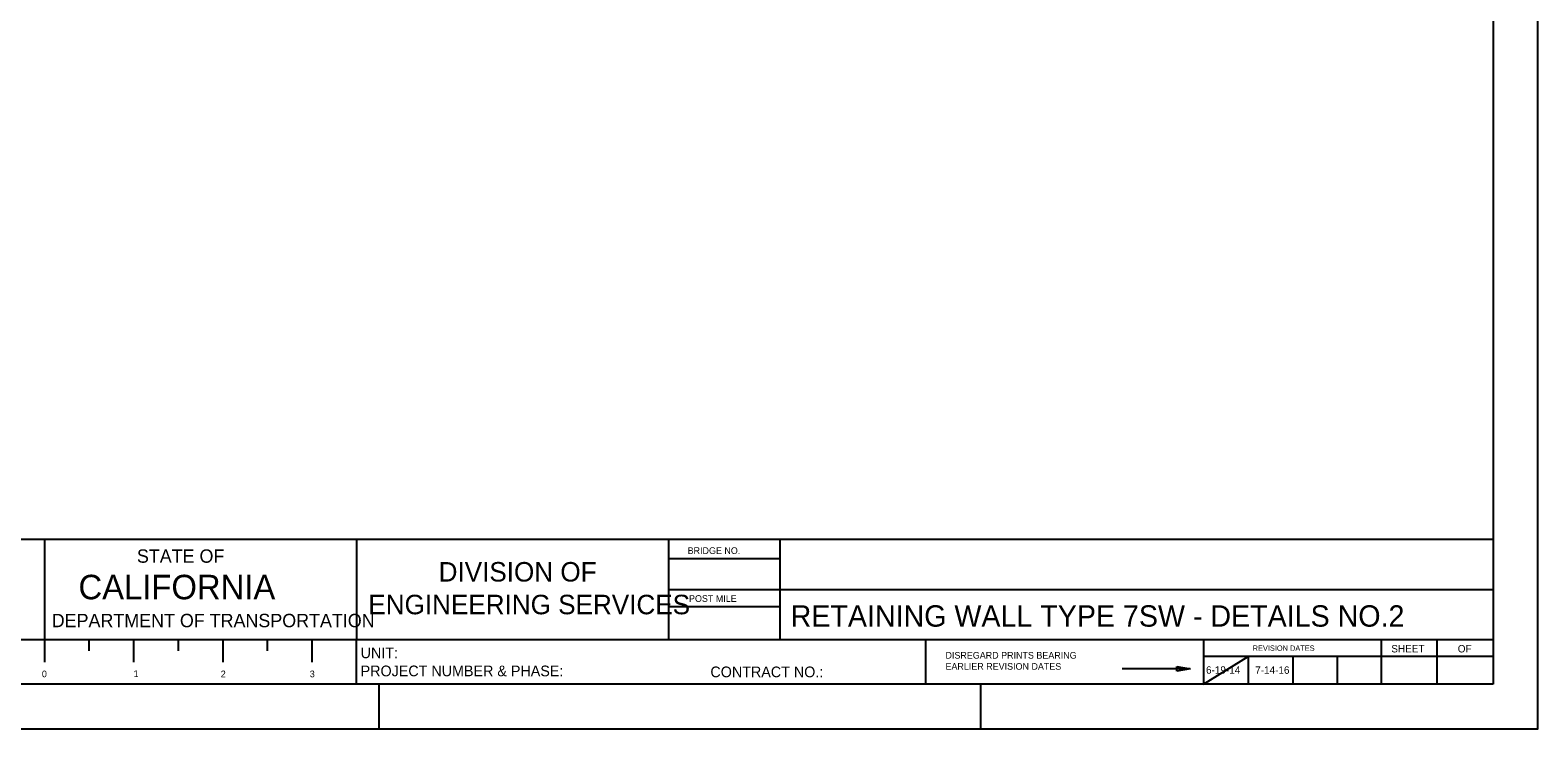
# Model space of a CAD drawing. Extents: x 0 to 2.83, y 0 to 1.83.
# Drawn here: x 1.424 to 2.833, y 0 to 0.654 of the extents above; entities that cross this region are included whole.
import ezdxf

# ---------------------------------------------------------------- set-up
doc = ezdxf.new("R2010")
doc.units = 0
doc.layers.add('10 Sheet Format', color=7, linetype='Continuous')
doc.layers.add('210 Border', color=7, linetype='Continuous')

msp = doc.modelspace()

# ---------------------------------------------------------------- linework, layer by layer
at = {"layer": '10 Sheet Format'}
msp.add_lwpolyline([(0, 0), (2.8333, 0), (2.8333, 1.8333), (0, 1.8333)], close=True, dxfattribs=at)
at = {"layer": '210 Border'}
for p, q in [((2.7917, 1.7917), (2.7917, 0.0417)), ((2.7917, 0.1771), (0.0833, 0.1771)), ((1.4375, 0.1771), (1.4375, 0.0833)), ((1.7292, 0.1771), (1.7292, 0.0833)), ((2.0208, 0.1771), (2.0208, 0.0833)), ((2.125, 0.1771), (2.125, 0.0833)), ((2.0208, 0.1593), (2.125, 0.1593)), ((2.0208, 0.1593), (2.125, 0.1593)), ((2.7917, 0.1302), (2.0208, 0.1302)), ((2.0208, 0.1146), (2.125, 0.1146)), ((2.0208, 0.1146), (2.125, 0.1146)), ((2.7917, 0.0833), (0.0833, 0.0833)), ((1.4375, 0.0833), (1.4375, 0.0625)), ((1.4792, 0.0833), (1.4792, 0.0729)), ((1.5208, 0.0833), (1.5208, 0.0625)), ((1.5625, 0.0833), (1.5625, 0.0729)), ((1.6042, 0.0833), (1.6042, 0.0625)), ((1.6458, 0.0833), (1.6458, 0.0729)), ((1.6875, 0.0833), (1.6875, 0.0625)), ((1.7292, 0.0417), (1.7292, 0.0833)), ((2.2614, 0.0417), (2.2614, 0.0833)), ((2.5208, 0.0833), (2.5208, 0.0417)), ((2.6869, 0.0831), (2.6869, 0.0417)), ((2.739, 0.0833), (2.739, 0.0417)), ((2.496, 0.0582), (2.5085, 0.0561)), ((2.496, 0.054), (2.496, 0.0582)), ((2.4981, 0.0568), (2.5023, 0.0561)), ((2.4981, 0.0554), (2.4981, 0.0568)), ((2.7917, 0.0677), (2.5208, 0.0677)), ((2.5208, 0.0417), (2.5625, 0.0677)), ((2.5625, 0.0677), (2.5625, 0.0417)), ((2.6042, 0.0677), (2.6042, 0.0417)), ((2.6458, 0.0677), (2.6458, 0.0417)), ((2.5028, 0.0561), (2.4448, 0.0561)), ((2.5085, 0.0561), (2.496, 0.054)), ((2.5023, 0.0561), (2.4981, 0.0554)), ((2.7917, 0.0417), (0.0833, 0.0417)), ((1.75, 0.0417), (1.75, 0)), ((2.3125, 0.0417), (2.3125, 0))]:
    msp.add_line(p, q, dxfattribs=at)
for points in [[(2.5022, 0.0561), (2.4903, 0.0561)], [(2.5085, 0.0561), (2.496, 0.0561)], [(2.5023, 0.0561), (2.4981, 0.0561)], [(2.5085, 0.0561), (2.5025, 0.0561)]]:
    msp.add_lwpolyline(points, dxfattribs=at)

# ---------------------------------------------------------------- texts
for s, height, p in [('BRIDGE NO.', 0.00625, (2.0387, 0.1636)), ('STATE OF', 0.0125, (1.524, 0.1554)), ('DIVISION OF', 0.018228, (1.806, 0.1378)), ('CALIFORNIA', 0.02292, (1.4694, 0.1212)), ('ENGINEERING SERVICES', 0.018228, (1.7403, 0.1072)), ('POST MILE', 0.00625, (2.04, 0.1188)), ('RETAINING WALL TYPE 7SW - DETAILS NO.2', 0.02, (2.135, 0.0956)), ('DEPARTMENT OF TRANSPORTATION', 0.012498, (1.4444, 0.0951)), ('UNIT:', 0.01, (1.7331, 0.0661)), ('DISREGARD PRINTS BEARING', 0.006249, (2.2797, 0.0657)), ('REVISION DATES', 0.004999, (2.5668, 0.073)), ('SHEET', 0.00695, (2.6964, 0.0715)), ('OF', 0.00695, (2.7585, 0.0715)), ('PROJECT NUMBER & PHASE:', 0.01, (1.7331, 0.0492)), ('CONTRACT NO.:', 0.01, (2.06, 0.0483)), ('EARLIER REVISION DATES', 0.006249, (2.2797, 0.0553)), ('6-19-14', 0.00695, (2.5232, 0.0516)), ('7-14-16', 0.00694, (2.5692, 0.0515)), ('0', 0.00623, (1.4352, 0.0483)), ('1', 0.00623, (1.5209, 0.0485)), ('2', 0.00623, (1.6024, 0.0483)), ('3', 0.00623, (1.6856, 0.0483))]:
    msp.add_text(s, height=height, dxfattribs=at).set_placement(p)

doc.saveas('drawing.dxf')
